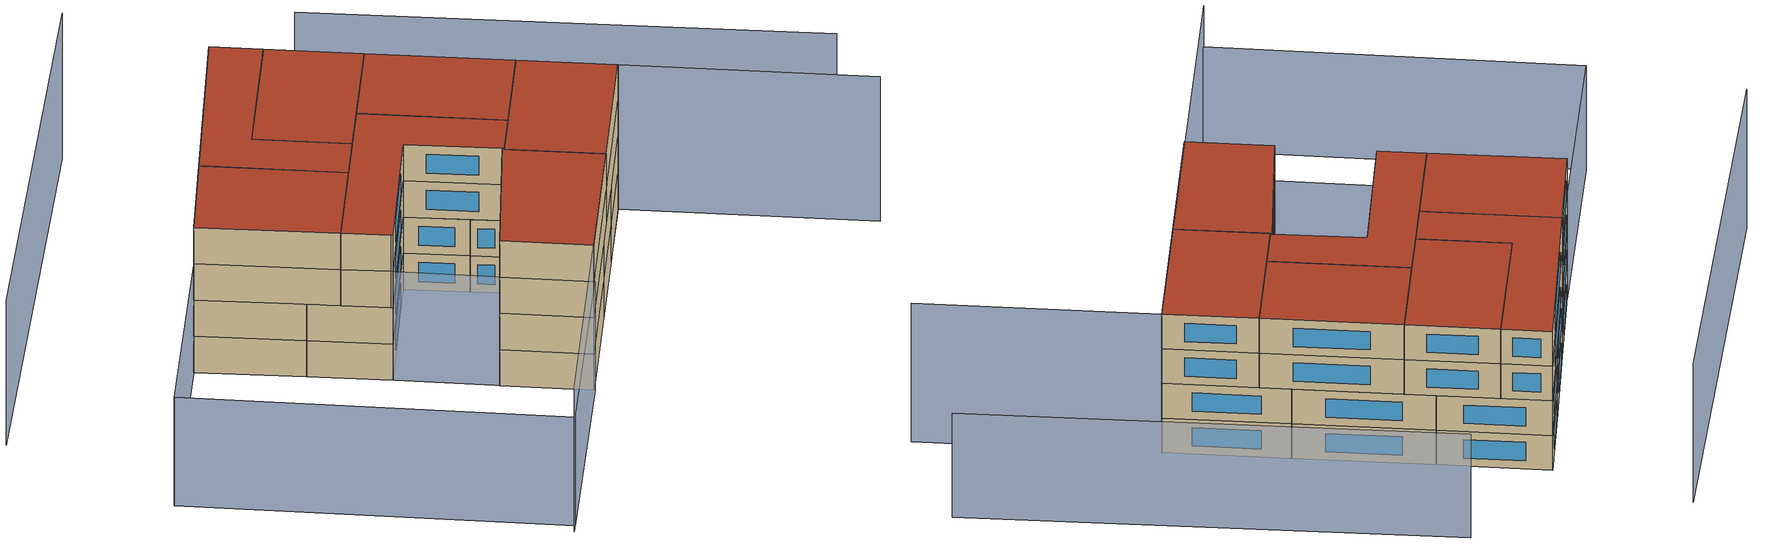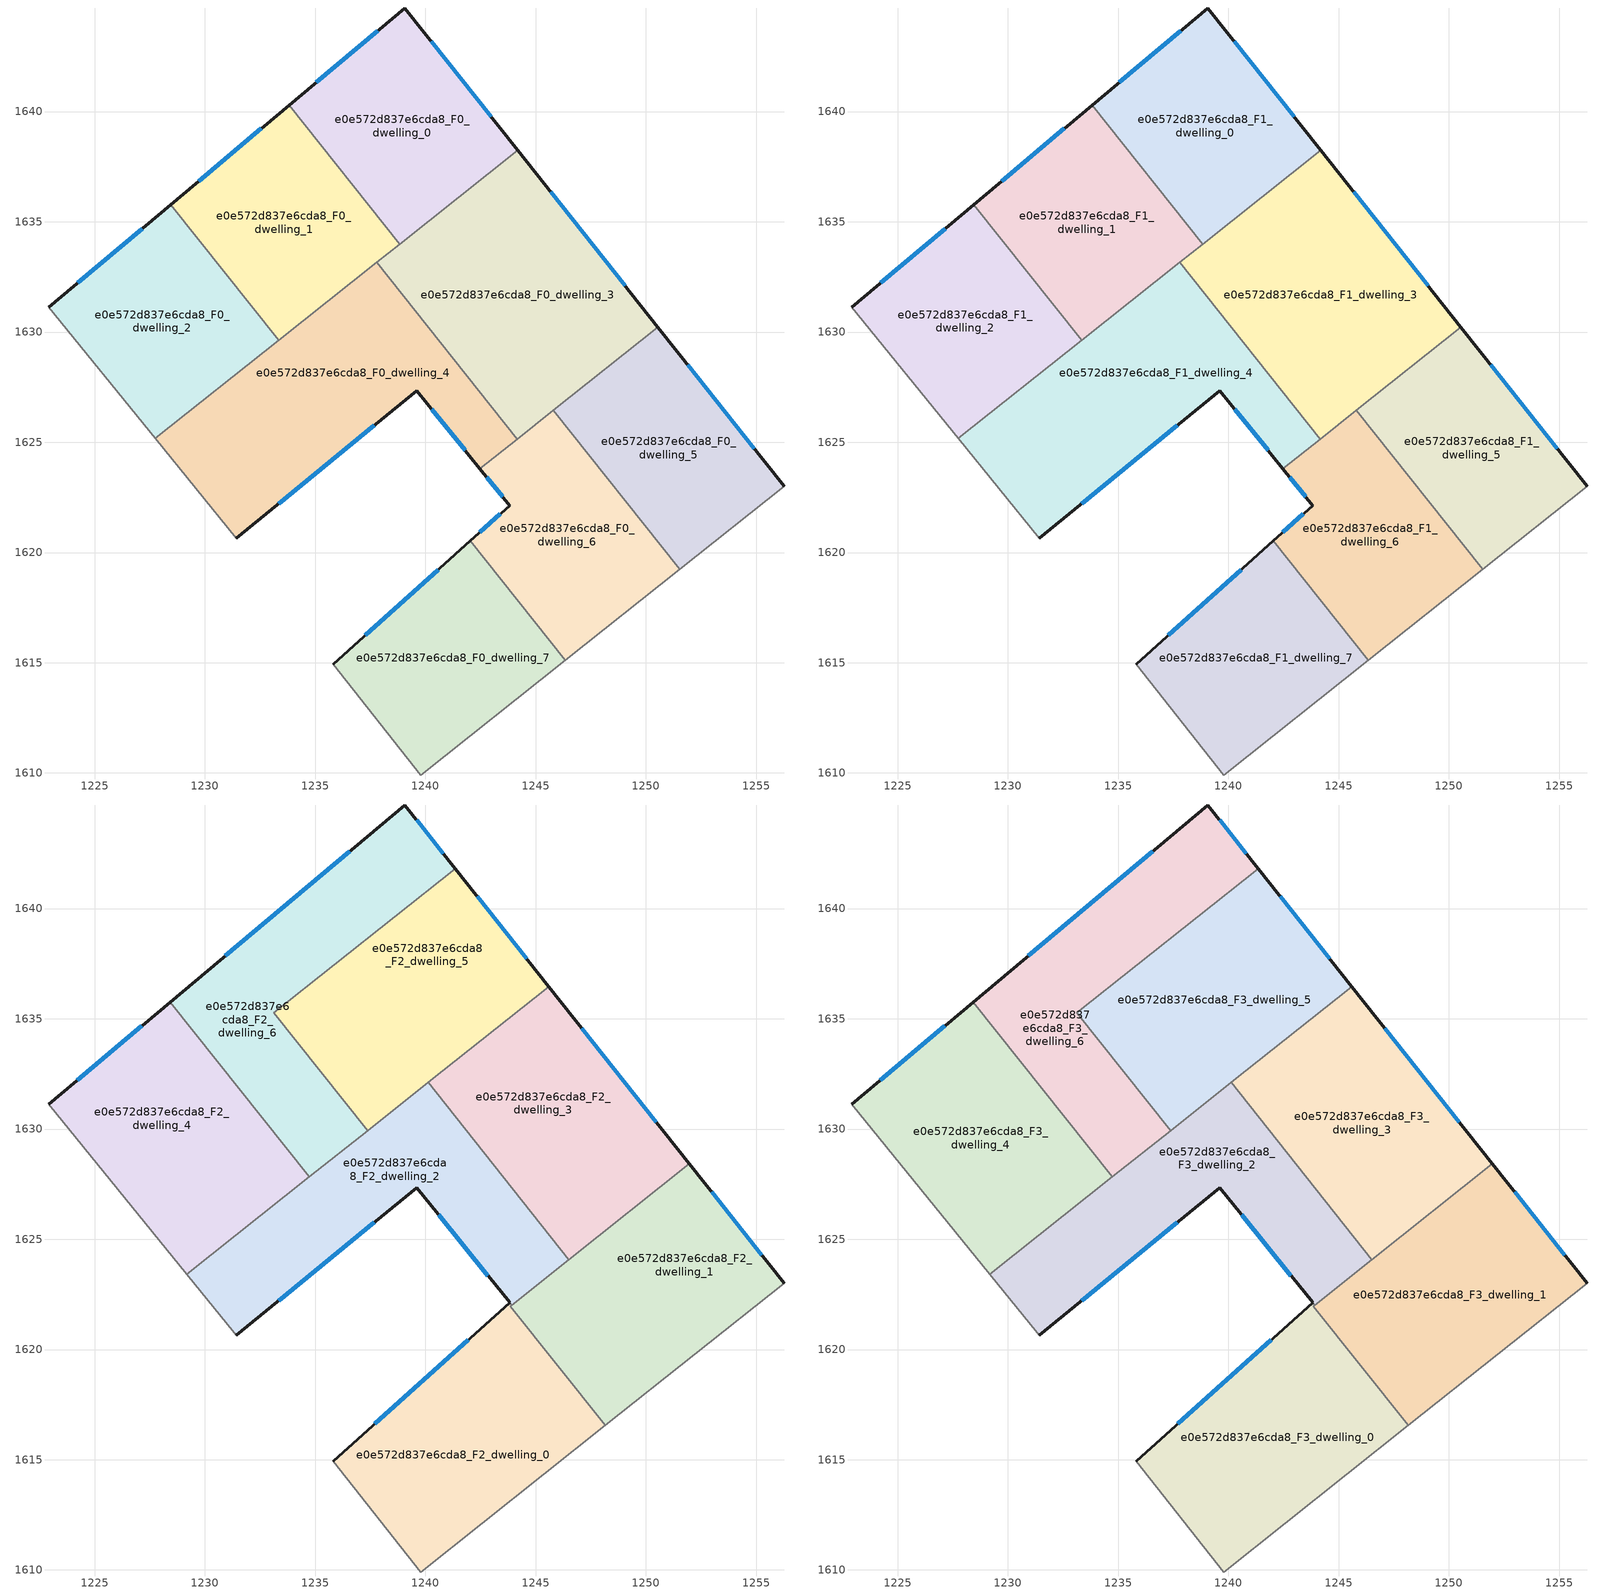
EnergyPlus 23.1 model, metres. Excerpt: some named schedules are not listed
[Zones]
e0e572d837e6cda8_F0_dwelling_0
 floor ground (EU_floor_Construction): 1239.06,1644.7 1244.18,1638.24 1238.83,1633.99 1233.82,1640.29 z0
 wall outside (EU_wall_Construction): 1244.18,1638.24 1239.06,1644.7 1233.82,1640.29 z0:3
 wall to e0e572d837e6cda8_F0_dwelling_1 (EU_wall_Construction): 1233.82,1640.29 1238.83,1633.99 z0:3
 wall to e0e572d837e6cda8_F0_dwelling_3 (EU_wall_Construction): 1238.83,1633.99 1244.18,1638.24 z0:3
 window (EU_Window_Construction): 1237.83,1643.66 1235.05,1641.33 / 1242.98,1639.76 1240.26,1643.18 z0.7:2.3
e0e572d837e6cda8_F0_dwelling_1
 floor ground (EU_floor_Construction): 1233.82,1640.29 1238.83,1633.99 1233.34,1629.63 1228.45,1635.78 z0
 wall outside (EU_wall_Construction): 1233.82,1640.29 1228.45,1635.78 z0:3
 wall to e0e572d837e6cda8_F0_dwelling_2 (EU_wall_Construction): 1228.45,1635.78 1233.34,1629.63 z0:3
 wall to e0e572d837e6cda8_F0_dwelling_4 (EU_wall_Construction): 1233.34,1629.63 1237.79,1633.17 z0:3
 wall to e0e572d837e6cda8_F0_dwelling_3 (EU_wall_Construction): 1237.79,1633.17 1238.83,1633.99 z0:3
 window (EU_Window_Construction): 1232.56,1639.23 1229.71,1636.84 z0.7:2.3
e0e572d837e6cda8_F0_dwelling_2
 floor ground (EU_floor_Construction): 1228.45,1635.78 1233.34,1629.63 1227.74,1625.19 1222.92,1631.13 z0
 wall outside (EU_wall_Construction): 1228.45,1635.78 1222.92,1631.13 z0:3
 wall adiabatic (EU_wall_Construction): 1222.92,1631.13 1227.74,1625.19 z0:3
 wall to e0e572d837e6cda8_F0_dwelling_4 (EU_wall_Construction): 1227.74,1625.19 1233.34,1629.63 z0:3
 window (EU_Window_Construction): 1227.15,1634.69 1224.22,1632.23 z0.7:2.3
e0e572d837e6cda8_F0_dwelling_3
 floor ground (EU_floor_Construction): 1244.18,1638.24 1250.55,1630.22 1244.16,1625.15 1237.79,1633.17 z0
 wall outside (EU_wall_Construction): 1250.55,1630.22 1244.18,1638.24 z0:3
 wall to e0e572d837e6cda8_F0_dwelling_4 (EU_wall_Construction): 1237.79,1633.17 1244.16,1625.15 z0:3
 wall to e0e572d837e6cda8_F0_dwelling_5 (EU_wall_Construction): 1245.8,1626.45 1250.55,1630.22 z0:3
 wall to e0e572d837e6cda8_F0_dwelling_6 (EU_wall_Construction): 1244.16,1625.15 1245.8,1626.45 z0:3
 window (EU_Window_Construction): 1249.05,1632.1 1245.68,1636.36 z0.7:2.3
e0e572d837e6cda8_F0_dwelling_4
 floor ground (EU_floor_Construction): 1237.79,1633.17 1244.16,1625.15 1242.47,1623.8 1239.61,1627.34 1231.42,1620.65 1227.74,1625.19 z0
 wall outside (EU_wall_Construction): 1231.42,1620.65 1239.61,1627.34 1242.47,1623.8 z0:3
 wall adiabatic (EU_wall_Construction): 1227.74,1625.19 1231.42,1620.65 z0:3
 wall to e0e572d837e6cda8_F0_dwelling_6 (EU_wall_Construction): 1242.47,1623.8 1244.16,1625.15 z0:3
 window (EU_Window_Construction): 1240.28,1626.51 1241.79,1624.63 / 1233.34,1622.22 1237.68,1625.77 z0.7:2.3
e0e572d837e6cda8_F0_dwelling_5
 floor ground (EU_floor_Construction): 1250.55,1630.22 1256.27,1623.01 1251.53,1619.25 1245.8,1626.45 z0
 wall outside (EU_wall_Construction): 1256.27,1623.01 1250.55,1630.22 z0:3
 wall adiabatic (EU_wall_Construction): 1251.53,1619.25 1256.27,1623.01 z0:3
 wall to e0e572d837e6cda8_F0_dwelling_6 (EU_wall_Construction): 1245.8,1626.45 1251.53,1619.25 z0:3
 window (EU_Window_Construction): 1254.92,1624.7 1251.89,1628.53 z0.7:2.3
e0e572d837e6cda8_F0_dwelling_6
 floor ground (EU_floor_Construction): 1245.8,1626.45 1251.53,1619.25 1246.34,1615.12 1242.04,1620.53 1243.82,1622.13 1242.47,1623.8 z0
 wall outside (EU_wall_Construction): 1242.47,1623.8 1243.82,1622.13 1242.04,1620.53 z0:3
 wall adiabatic (EU_wall_Construction): 1246.34,1615.12 1251.53,1619.25 z0:3
 wall to e0e572d837e6cda8_F0_dwelling_7 (EU_wall_Construction): 1242.04,1620.53 1246.34,1615.12 z0:3
 window (EU_Window_Construction): 1242.78,1623.41 1243.5,1622.52 / 1243.4,1621.76 1242.46,1620.91 z0.7:2.3
e0e572d837e6cda8_F0_dwelling_7
 floor ground (EU_floor_Construction): 1242.04,1620.53 1246.34,1615.12 1239.78,1609.91 1235.81,1614.93 z0
 wall outside (EU_wall_Construction): 1242.04,1620.53 1235.81,1614.93 z0:3
 wall adiabatic (EU_wall_Construction): 1235.81,1614.93 1239.78,1609.91 1246.34,1615.12 z0:3
 window (EU_Window_Construction): 1240.58,1619.22 1237.27,1616.25 z0.7:2.3
e0e572d837e6cda8_F1_dwelling_0
 floor to e0e572d837e6cda8_F0_dwelling_0 (EU_floor_Construction): 1239.06,1644.7 1244.18,1638.24 1238.83,1633.99 1233.82,1640.29 z3
 wall outside (EU_wall_Construction): 1244.18,1638.24 1239.06,1644.7 1233.82,1640.29 z3:6
 wall to e0e572d837e6cda8_F1_dwelling_1 (EU_wall_Construction): 1233.82,1640.29 1238.83,1633.99 z3:6
 wall to e0e572d837e6cda8_F1_dwelling_3 (EU_wall_Construction): 1238.83,1633.99 1244.18,1638.24 z3:6
 window (EU_Window_Construction): 1237.83,1643.66 1235.05,1641.33 / 1242.98,1639.76 1240.26,1643.18 z3.7:5.3
 ceiling adiabatic (EU_roof_Construction): 1244.18,1638.24 1239.06,1644.7 1233.82,1640.29 1238.83,1633.99 z6
e0e572d837e6cda8_F1_dwelling_1
 floor to e0e572d837e6cda8_F0_dwelling_1 (EU_floor_Construction): 1233.82,1640.29 1238.83,1633.99 1233.34,1629.63 1228.45,1635.78 z3
 wall outside (EU_wall_Construction): 1233.82,1640.29 1228.45,1635.78 z3:6
 wall to e0e572d837e6cda8_F1_dwelling_2 (EU_wall_Construction): 1228.45,1635.78 1233.34,1629.63 z3:6
 wall to e0e572d837e6cda8_F1_dwelling_4 (EU_wall_Construction): 1233.34,1629.63 1237.79,1633.17 z3:6
 wall to e0e572d837e6cda8_F1_dwelling_3 (EU_wall_Construction): 1237.79,1633.17 1238.83,1633.99 z3:6
 window (EU_Window_Construction): 1232.56,1639.23 1229.71,1636.84 z3.7:5.3
e0e572d837e6cda8_F1_dwelling_2
 floor to e0e572d837e6cda8_F0_dwelling_2 (EU_floor_Construction): 1228.45,1635.78 1233.34,1629.63 1227.74,1625.19 1222.92,1631.13 z3
 wall outside (EU_wall_Construction): 1228.45,1635.78 1222.92,1631.13 z3:6
 wall adiabatic (EU_wall_Construction): 1222.92,1631.13 1227.74,1625.19 z3:6
 wall to e0e572d837e6cda8_F1_dwelling_4 (EU_wall_Construction): 1227.74,1625.19 1233.34,1629.63 z3:6
 window (EU_Window_Construction): 1227.15,1634.69 1224.22,1632.23 z3.7:5.3
e0e572d837e6cda8_F1_dwelling_3
 floor to e0e572d837e6cda8_F0_dwelling_3 (EU_floor_Construction): 1244.18,1638.24 1250.55,1630.22 1244.16,1625.15 1237.79,1633.17 z3
 wall outside (EU_wall_Construction): 1250.55,1630.22 1244.18,1638.24 z3:6
 wall to e0e572d837e6cda8_F1_dwelling_4 (EU_wall_Construction): 1237.79,1633.17 1244.16,1625.15 z3:6
 wall to e0e572d837e6cda8_F1_dwelling_5 (EU_wall_Construction): 1245.8,1626.45 1250.55,1630.22 z3:6
 wall to e0e572d837e6cda8_F1_dwelling_6 (EU_wall_Construction): 1244.16,1625.15 1245.8,1626.45 z3:6
 window (EU_Window_Construction): 1249.05,1632.1 1245.68,1636.36 z3.7:5.3
e0e572d837e6cda8_F1_dwelling_4
 floor to e0e572d837e6cda8_F0_dwelling_4 (EU_floor_Construction): 1237.79,1633.17 1244.16,1625.15 1242.47,1623.8 1239.61,1627.34 1231.42,1620.65 1227.74,1625.19 z3
 wall outside (EU_wall_Construction): 1231.42,1620.65 1239.61,1627.34 1242.47,1623.8 z3:6
 wall adiabatic (EU_wall_Construction): 1227.74,1625.19 1231.42,1620.65 z3:6
 wall to e0e572d837e6cda8_F1_dwelling_6 (EU_wall_Construction): 1242.47,1623.8 1244.16,1625.15 z3:6
 window (EU_Window_Construction): 1240.28,1626.51 1241.79,1624.63 / 1233.34,1622.22 1237.68,1625.77 z3.7:5.3
e0e572d837e6cda8_F1_dwelling_5
 floor to e0e572d837e6cda8_F0_dwelling_5 (EU_floor_Construction): 1250.55,1630.22 1256.27,1623.01 1251.53,1619.25 1245.8,1626.45 z3
 wall outside (EU_wall_Construction): 1256.27,1623.01 1250.55,1630.22 z3:6
 wall adiabatic (EU_wall_Construction): 1251.53,1619.25 1256.27,1623.01 z3:6
 wall to e0e572d837e6cda8_F1_dwelling_6 (EU_wall_Construction): 1245.8,1626.45 1251.53,1619.25 z3:6
 window (EU_Window_Construction): 1254.92,1624.7 1251.89,1628.53 z3.7:5.3
e0e572d837e6cda8_F1_dwelling_6
 floor to e0e572d837e6cda8_F0_dwelling_6 (EU_floor_Construction): 1245.8,1626.45 1251.53,1619.25 1246.34,1615.12 1242.04,1620.53 1243.82,1622.13 1242.47,1623.8 z3
 wall outside (EU_wall_Construction): 1242.47,1623.8 1243.82,1622.13 1242.04,1620.53 z3:6
 wall adiabatic (EU_wall_Construction): 1246.34,1615.12 1251.53,1619.25 z3:6
 wall to e0e572d837e6cda8_F1_dwelling_7 (EU_wall_Construction): 1242.04,1620.53 1246.34,1615.12 z3:6
 window (EU_Window_Construction): 1242.78,1623.41 1243.5,1622.52 / 1243.4,1621.76 1242.46,1620.91 z3.7:5.3
 ceiling adiabatic (EU_roof_Construction): 1247.23,1624.65 1245.8,1626.45 1242.47,1623.8 1243.91,1622.02 z6
e0e572d837e6cda8_F1_dwelling_7
 floor to e0e572d837e6cda8_F0_dwelling_7 (EU_floor_Construction): 1242.04,1620.53 1246.34,1615.12 1239.78,1609.91 1235.81,1614.93 z3
 wall outside (EU_wall_Construction): 1242.04,1620.53 1235.81,1614.93 z3:6
 wall adiabatic (EU_wall_Construction): 1235.81,1614.93 1239.78,1609.91 1246.34,1615.12 z3:6
 window (EU_Window_Construction): 1240.58,1619.22 1237.27,1616.25 z3.7:5.3
e0e572d837e6cda8_F2_dwelling_0
 floor to e0e572d837e6cda8_F1_dwelling_7 (EU_floor_Construction): 1242.04,1620.53 1246.34,1615.12 1239.78,1609.91 1235.81,1614.93 z6
 floor to e0e572d837e6cda8_F1_dwelling_6 (EU_floor_Construction): 1243.91,1622.02 1243.85,1621.96 1248.15,1616.56 1246.34,1615.12 1242.04,1620.53 1243.82,1622.13 z6
 wall outside (EU_wall_Construction): 1243.82,1622.13 1235.81,1614.93 z6:9
 wall adiabatic (EU_wall_Construction): 1235.81,1614.93 1239.78,1609.91 1248.15,1616.56 z6:9
 wall to e0e572d837e6cda8_F2_dwelling_2 (EU_wall_Construction): 1243.91,1622.02 1243.82,1622.13 z6:9
 wall to e0e572d837e6cda8_F2_dwelling_1 (EU_wall_Construction): 1243.85,1621.97 1243.91,1622.01 / 1248.15,1616.56 1243.85,1621.96 z6:9
 window (EU_Window_Construction): 1241.94,1620.44 1237.69,1616.62 z6.7:8.3
e0e572d837e6cda8_F2_dwelling_1
 floor to e0e572d837e6cda8_F1_dwelling_5 (EU_floor_Construction): 1251.97,1628.42 1256.27,1623.01 1251.53,1619.25 1247.23,1624.65 z6
 floor to e0e572d837e6cda8_F1_dwelling_6 (EU_floor_Construction): 1247.23,1624.65 1251.53,1619.25 1248.15,1616.56 1243.85,1621.97 z6
 wall outside (EU_wall_Construction): 1256.27,1623.01 1251.97,1628.42 z6:9
 wall adiabatic (EU_wall_Construction): 1248.15,1616.56 1256.27,1623.01 z6:9
 wall to e0e572d837e6cda8_F2_dwelling_2 (EU_wall_Construction): 1246.51,1624.08 1243.92,1622.02 z6:9
 wall to e0e572d837e6cda8_F2_dwelling_3 (EU_wall_Construction): 1251.97,1628.42 1246.51,1624.08 z6:9
 window (EU_Window_Construction): 1255.26,1624.28 1252.98,1627.15 z6.7:8.3
e0e572d837e6cda8_F2_dwelling_2
 floor to e0e572d837e6cda8_F1_dwelling_4 (EU_floor_Construction): 1239.2,1631.38 1244.16,1625.15 1242.47,1623.8 1239.61,1627.34 1231.42,1620.65 1229.17,1623.42 z6
 floor to e0e572d837e6cda8_F1_dwelling_3 (EU_floor_Construction): 1240.13,1632.12 1245.08,1625.88 1244.16,1625.15 1239.2,1631.38 z6
 floor adiabatic (EU_floor_Construction): 1245.08,1625.88 1246.51,1624.08 1243.91,1622.02 1243.82,1622.13 1242.47,1623.8 z6
 wall outside (EU_wall_Construction): 1231.42,1620.65 1239.61,1627.34 1243.82,1622.13 z6:9
 wall adiabatic (EU_wall_Construction): 1229.17,1623.42 1231.32,1620.76 1231.42,1620.65 z6:9
 wall to e0e572d837e6cda8_F2_dwelling_3 (EU_wall_Construction): 1246.51,1624.08 1240.13,1632.12 z6:9
 wall to e0e572d837e6cda8_F2_dwelling_4 (EU_wall_Construction): 1234.73,1627.83 1229.17,1623.42 z6:9
 wall to e0e572d837e6cda8_F2_dwelling_6 (EU_wall_Construction): 1237.37,1629.93 1234.73,1627.83 z6:9
 wall to e0e572d837e6cda8_F2_dwelling_5 (EU_wall_Construction): 1240.13,1632.12 1237.37,1629.93 z6:9
 window (EU_Window_Construction): 1240.6,1626.12 1242.83,1623.36 / 1233.34,1622.22 1237.68,1625.77 z6.7:8.3
e0e572d837e6cda8_F2_dwelling_3
 floor to e0e572d837e6cda8_F1_dwelling_3 (EU_floor_Construction): 1245.6,1636.46 1250.55,1630.22 1245.08,1625.88 1240.13,1632.12 z6
 floor to e0e572d837e6cda8_F1_dwelling_5 (EU_floor_Construction): 1250.55,1630.22 1251.97,1628.42 1247.23,1624.65 1245.8,1626.45 z6
 floor adiabatic (EU_floor_Construction): 1245.8,1626.45 1247.23,1624.65 1246.51,1624.08 1245.08,1625.88 z6
 wall outside (EU_wall_Construction): 1251.97,1628.42 1245.6,1636.46 z6:9
 wall to e0e572d837e6cda8_F2_dwelling_5 (EU_wall_Construction): 1245.6,1636.46 1240.13,1632.12 z6:9
 window (EU_Window_Construction): 1250.48,1630.31 1247.09,1634.57 z6.7:8.3
e0e572d837e6cda8_F2_dwelling_4
 floor to e0e572d837e6cda8_F1_dwelling_2 (EU_floor_Construction): 1228.43,1635.76 1233.31,1629.61 1227.74,1625.19 1222.92,1631.13 z6
 floor to e0e572d837e6cda8_F1_dwelling_4 (EU_floor_Construction): 1233.31,1629.61 1234.73,1627.83 1229.17,1623.42 1227.74,1625.19 z6
 wall outside (EU_wall_Construction): 1228.43,1635.76 1222.92,1631.13 z6:9
 wall to e0e572d837e6cda8_F2_dwelling_6 (EU_wall_Construction): 1234.73,1627.83 1228.43,1635.76 z6:9
 wall adiabatic (EU_wall_Construction): 1222.92,1631.13 1229.17,1623.42 z6:9
 window (EU_Window_Construction): 1227.13,1634.68 1224.21,1632.22 z6.7:8.3
e0e572d837e6cda8_F2_dwelling_5
 floor to e0e572d837e6cda8_F1_dwelling_1 (EU_floor_Construction): 1236,1637.55 1238.83,1633.99 1235.96,1631.71 1233.13,1635.27 z6
 floor to e0e572d837e6cda8_F1_dwelling_3 (EU_floor_Construction): 1244.18,1638.24 1245.6,1636.46 1239.2,1631.38 1237.79,1633.17 z6
 floor to e0e572d837e6cda8_F1_dwelling_4 (EU_floor_Construction): 1237.79,1633.17 1239.2,1631.38 1237.37,1629.93 1235.96,1631.71 z6
 floor adiabatic (EU_floor_Construction): 1241.36,1641.8 1244.18,1638.24 1238.83,1633.99 1236,1637.55 z6
 wall outside (EU_wall_Construction): 1245.6,1636.46 1241.36,1641.8 z6:9
 wall to e0e572d837e6cda8_F2_dwelling_6 (EU_wall_Construction): 1241.36,1641.8 1233.13,1635.27 1237.37,1629.93 z6:9
 window (EU_Window_Construction): 1244.6,1637.72 1242.35,1640.55 z6.7:8.3
e0e572d837e6cda8_F2_dwelling_6
 floor to e0e572d837e6cda8_F1_dwelling_1 (EU_floor_Construction): 1233.82,1640.29 1236,1637.55 1233.13,1635.27 1235.96,1631.71 1233.34,1629.63 1228.45,1635.78 z6
 floor to e0e572d837e6cda8_F1_dwelling_4 (EU_floor_Construction): 1235.96,1631.71 1237.37,1629.93 1234.73,1627.83 1233.31,1629.61 z6
 floor adiabatic (EU_floor_Construction): 1239.06,1644.7 1241.36,1641.8 1236,1637.55 1233.82,1640.29 z6
 floor to e0e572d837e6cda8_F1_dwelling_2 (EU_floor_Construction): 1228.45,1635.78 1233.34,1629.63 1233.31,1629.61 1228.43,1635.76 z6
 wall outside (EU_wall_Construction): 1241.36,1641.8 1239.06,1644.7 1228.43,1635.76 z6:9
 window (EU_Window_Construction): 1236.56,1642.6 1230.92,1637.86 / 1240.82,1642.48 1239.6,1644.02 z6.7:8.3
e0e572d837e6cda8_F3_dwelling_0
 floor to e0e572d837e6cda8_F2_dwelling_0 (EU_floor_Construction): 1243.91,1622.01 1243.85,1621.96 1248.15,1616.56 1239.78,1609.91 1235.81,1614.93 1243.82,1622.13 z9
 wall outside (EU_wall_Construction): 1243.82,1622.13 1235.81,1614.93 z9:12
 wall adiabatic (EU_wall_Construction): 1235.81,1614.93 1239.78,1609.91 1248.15,1616.56 z9:12
 wall to e0e572d837e6cda8_F3_dwelling_2 (EU_wall_Construction): 1243.91,1622.02 1243.82,1622.13 z9:12
 wall to e0e572d837e6cda8_F3_dwelling_1 (EU_wall_Construction): 1243.85,1621.97 1243.91,1622.01 / 1248.15,1616.56 1243.85,1621.96 z9:12
 window (EU_Window_Construction): 1241.94,1620.44 1237.69,1616.62 z9.7:11.3
 roof outside (EU_roof_Construction): 1248.15,1616.56 1243.85,1621.96 1243.91,1622.01 1243.82,1622.13 1235.81,1614.93 1239.78,1609.91 z12
e0e572d837e6cda8_F3_dwelling_1
 floor to e0e572d837e6cda8_F2_dwelling_1 (EU_floor_Construction): 1251.97,1628.42 1256.27,1623.01 1248.15,1616.56 1243.85,1621.97 z9
 wall outside (EU_wall_Construction): 1256.27,1623.01 1251.97,1628.42 z9:12
 wall adiabatic (EU_wall_Construction): 1248.15,1616.56 1256.27,1623.01 z9:12
 wall to e0e572d837e6cda8_F3_dwelling_2 (EU_wall_Construction): 1246.51,1624.08 1243.92,1622.02 z9:12
 wall to e0e572d837e6cda8_F3_dwelling_3 (EU_wall_Construction): 1251.97,1628.42 1246.51,1624.08 z9:12
 window (EU_Window_Construction): 1255.26,1624.28 1252.98,1627.15 z9.7:11.3
 roof outside (EU_roof_Construction): 1256.27,1623.01 1251.97,1628.42 1243.85,1621.97 1248.15,1616.56 z12
e0e572d837e6cda8_F3_dwelling_2
 floor to e0e572d837e6cda8_F2_dwelling_2 (EU_floor_Construction): 1240.13,1632.12 1246.51,1624.08 1243.91,1622.02 1243.82,1622.13 1239.61,1627.34 1231.42,1620.65 1231.32,1620.76 1229.17,1623.42 z9
 wall outside (EU_wall_Construction): 1231.42,1620.65 1239.61,1627.34 1243.82,1622.13 z9:12
 wall adiabatic (EU_wall_Construction): 1229.17,1623.42 1231.32,1620.76 1231.42,1620.65 z9:12
 wall to e0e572d837e6cda8_F3_dwelling_3 (EU_wall_Construction): 1246.51,1624.08 1240.13,1632.12 z9:12
 wall to e0e572d837e6cda8_F3_dwelling_4 (EU_wall_Construction): 1234.73,1627.83 1229.17,1623.42 z9:12
 wall to e0e572d837e6cda8_F3_dwelling_6 (EU_wall_Construction): 1237.37,1629.93 1234.73,1627.83 z9:12
 wall to e0e572d837e6cda8_F3_dwelling_5 (EU_wall_Construction): 1240.13,1632.12 1237.37,1629.93 z9:12
 window (EU_Window_Construction): 1240.6,1626.12 1242.83,1623.36 / 1233.34,1622.22 1237.68,1625.77 z9.7:11.3
 roof outside (EU_roof_Construction): 1243.91,1622.02 1246.51,1624.08 1240.13,1632.12 1229.17,1623.42 1231.32,1620.76 1231.42,1620.65 1239.61,1627.34 1243.82,1622.13 z12
e0e572d837e6cda8_F3_dwelling_3
 floor to e0e572d837e6cda8_F2_dwelling_3 (EU_floor_Construction): 1245.6,1636.46 1251.97,1628.42 1246.51,1624.08 1240.13,1632.12 z9
 wall outside (EU_wall_Construction): 1251.97,1628.42 1245.6,1636.46 z9:12
 wall to e0e572d837e6cda8_F3_dwelling_5 (EU_wall_Construction): 1245.6,1636.46 1240.13,1632.12 z9:12
 window (EU_Window_Construction): 1250.48,1630.31 1247.09,1634.57 z9.7:11.3
 roof outside (EU_roof_Construction): 1251.97,1628.42 1245.6,1636.46 1240.13,1632.12 1246.51,1624.08 z12
e0e572d837e6cda8_F3_dwelling_4
 floor to e0e572d837e6cda8_F2_dwelling_4 (EU_floor_Construction): 1228.43,1635.76 1234.73,1627.83 1229.17,1623.42 1222.92,1631.13 z9
 wall outside (EU_wall_Construction): 1228.43,1635.76 1222.92,1631.13 z9:12
 wall to e0e572d837e6cda8_F3_dwelling_6 (EU_wall_Construction): 1234.73,1627.83 1228.43,1635.76 z9:12
 wall adiabatic (EU_wall_Construction): 1222.92,1631.13 1229.17,1623.42 z9:12
 window (EU_Window_Construction): 1227.13,1634.68 1224.21,1632.22 z9.7:11.3
 roof outside (EU_roof_Construction): 1234.73,1627.83 1228.43,1635.76 1222.92,1631.13 1229.17,1623.42 z12
e0e572d837e6cda8_F3_dwelling_5
 floor to e0e572d837e6cda8_F2_dwelling_5 (EU_floor_Construction): 1241.36,1641.8 1245.6,1636.46 1237.37,1629.93 1233.13,1635.27 z9
 wall outside (EU_wall_Construction): 1245.6,1636.46 1241.36,1641.8 z9:12
 wall to e0e572d837e6cda8_F3_dwelling_6 (EU_wall_Construction): 1241.36,1641.8 1233.13,1635.27 1237.37,1629.93 z9:12
 window (EU_Window_Construction): 1244.6,1637.72 1242.35,1640.55 z9.7:11.3
 roof outside (EU_roof_Construction): 1245.6,1636.46 1241.36,1641.8 1233.13,1635.27 1237.37,1629.93 z12
e0e572d837e6cda8_F3_dwelling_6
 floor to e0e572d837e6cda8_F2_dwelling_6 (EU_floor_Construction): 1239.06,1644.7 1241.36,1641.8 1233.13,1635.27 1237.37,1629.93 1234.73,1627.83 1228.43,1635.76 z9
 wall outside (EU_wall_Construction): 1241.36,1641.8 1239.06,1644.7 1228.43,1635.76 z9:12
 window (EU_Window_Construction): 1236.56,1642.6 1230.92,1637.86 / 1240.82,1642.48 1239.6,1644.02 z9.7:11.3
 roof outside (EU_roof_Construction): 1237.37,1629.93 1233.13,1635.27 1241.36,1641.8 1239.06,1644.7 1228.43,1635.76 1234.73,1627.83 z12
shading: 1226.75,1599.69 1256.3,1623.04 / 1256.3,1623.04 1267.29,1609.12 / 1235.17,1654.6 1208.11,1634.68 z0:12; 1272.06,1617.52 1249.07,1646.05 / 1223.13,1631.3 1239.81,1609.87 / 1239.81,1609.87 1227.33,1600.15 / 1227.33,1600.15 1210.64,1621.58 / 1210.64,1621.58 1223.13,1631.3 z0:9
[Building]
EU S2 Campaign: North Axis=0; Terrain=City; Solar Distribution=FullExterior
[Site:Location]
Budapest.Ferenc.Liszt.Intl.AP: Latitude=47.437; Longitude=19.256; Time Zone=1; Elevation=185
[SizingPeriod:WeatherFileDays]
AnnualSizingPeriod: Begin Month=1; Begin Day of Month=1; End Month=12; End Day of Month=31; Day of Week for Start Day=Monday; Use Weather File Daylight Saving Period=No; Use Weather File Rain and Snow Indicators=No
[MATERIAL]
EU_InternalMass_Material: Roughness=MediumRough; Thickness=0.1; Conductivity=1; Density=1800; Specific Heat=900; Thermal Absorptance=0.9; Solar Absorptance=0.7; Visible Absorptance=0.7
[MATERIAL:NOMASS] Roughness=MediumRough; Thermal Absorptance=0.9; Solar Absorptance=0.7; Visible Absorptance=0.7
Name | Thermal Resistance
EU_wall_NoMass | 0.832559
EU_roof_NoMass | 1.39638
EU_floor_NoMass | 0.872794
[WINDOWMATERIAL:SIMPLEGLAZINGSYSTEM]
EU_Window_SimpleGlazing: UFactor=2.79869; Solar Heat Gain Coefficient=0.75; Visible Transmittance=0.75
[CONSTRUCTION]
EU_wall_Construction: EU_wall_NoMass
EU_roof_Construction: EU_roof_NoMass
EU_floor_Construction: EU_floor_NoMass
EU_Window_Construction: EU_Window_SimpleGlazing
EU_InternalMass_Construction: EU_InternalMass_Material
[ZONE] Type=1; Multiplier=1; Ceiling Height=autocalculate; Floor Area=autocalculate; Part of Total Floor Area=Yes
Name | Volume
e0e572d837e6cda8_F0_dwelling_0; e0e572d837e6cda8_F1_dwelling_0 | 167.192
e0e572d837e6cda8_F2_dwelling_0; e0e572d837e6cda8_F3_dwelling_0 | 215.477
e0e572d837e6cda8_F0_dwelling_1; e0e572d837e6cda8_F1_dwelling_1; e0e572d837e6cda8_F0_dwelling_2; e0e572d837e6cda8_F1_dwelling_2 | 167.177
e0e572d837e6cda8_F2_dwelling_1; e0e572d837e6cda8_F3_dwelling_1 | 214.962
e0e572d837e6cda8_F2_dwelling_2; e0e572d837e6cda8_F3_dwelling_2 | 214.421
e0e572d837e6cda8_F0_dwelling_3; e0e572d837e6cda8_F1_dwelling_3 | 250.767
e0e572d837e6cda8_F2_dwelling_3; e0e572d837e6cda8_F3_dwelling_3 | 214.94
e0e572d837e6cda8_F0_dwelling_4; e0e572d837e6cda8_F1_dwelling_4 | 250.788
e0e572d837e6cda8_F2_dwelling_4; e0e572d837e6cda8_F3_dwelling_4 | 214.948
e0e572d837e6cda8_F0_dwelling_5; e0e572d837e6cda8_F1_dwelling_5 | 167.167
e0e572d837e6cda8_F2_dwelling_5; e0e572d837e6cda8_F3_dwelling_5 | 214.919
e0e572d837e6cda8_F0_dwelling_6; e0e572d837e6cda8_F1_dwelling_6 | 167.186
e0e572d837e6cda8_F2_dwelling_6; e0e572d837e6cda8_F3_dwelling_6 | 214.945
e0e572d837e6cda8_F0_dwelling_7; e0e572d837e6cda8_F1_dwelling_7 | 167.179
[INTERNALMASS] Construction=EU_InternalMass_Construction
Name | Zone or ZoneList | Surface Area
e0e572d837e6cda8_F0_dwelling_0_EU_InternalMass | e0e572d837e6cda8_F0_dwelling_0 | 55.7306
e0e572d837e6cda8_F0_dwelling_1_EU_InternalMass | e0e572d837e6cda8_F0_dwelling_1 | 55.7255
e0e572d837e6cda8_F0_dwelling_2_EU_InternalMass | e0e572d837e6cda8_F0_dwelling_2 | 55.7257
e0e572d837e6cda8_F0_dwelling_3_EU_InternalMass | e0e572d837e6cda8_F0_dwelling_3 | 83.589
e0e572d837e6cda8_F0_dwelling_4_EU_InternalMass | e0e572d837e6cda8_F0_dwelling_4 | 83.5962
e0e572d837e6cda8_F0_dwelling_5_EU_InternalMass | e0e572d837e6cda8_F0_dwelling_5 | 55.7225
e0e572d837e6cda8_F0_dwelling_6_EU_InternalMass | e0e572d837e6cda8_F0_dwelling_6 | 55.7284
e0e572d837e6cda8_F0_dwelling_7_EU_InternalMass | e0e572d837e6cda8_F0_dwelling_7 | 55.7265
e0e572d837e6cda8_F1_dwelling_0_EU_InternalMass | e0e572d837e6cda8_F1_dwelling_0 | 55.7306
e0e572d837e6cda8_F1_dwelling_1_EU_InternalMass | e0e572d837e6cda8_F1_dwelling_1 | 55.7255
e0e572d837e6cda8_F1_dwelling_2_EU_InternalMass | e0e572d837e6cda8_F1_dwelling_2 | 55.7257
e0e572d837e6cda8_F1_dwelling_3_EU_InternalMass | e0e572d837e6cda8_F1_dwelling_3 | 83.589
e0e572d837e6cda8_F1_dwelling_4_EU_InternalMass | e0e572d837e6cda8_F1_dwelling_4 | 83.5962
e0e572d837e6cda8_F1_dwelling_5_EU_InternalMass | e0e572d837e6cda8_F1_dwelling_5 | 55.7225
e0e572d837e6cda8_F1_dwelling_6_EU_InternalMass | e0e572d837e6cda8_F1_dwelling_6 | 55.7284
e0e572d837e6cda8_F1_dwelling_7_EU_InternalMass | e0e572d837e6cda8_F1_dwelling_7 | 55.7265
e0e572d837e6cda8_F2_dwelling_0_EU_InternalMass | e0e572d837e6cda8_F2_dwelling_0 | 71.8246
e0e572d837e6cda8_F2_dwelling_1_EU_InternalMass | e0e572d837e6cda8_F2_dwelling_1 | 71.6545
e0e572d837e6cda8_F2_dwelling_2_EU_InternalMass | e0e572d837e6cda8_F2_dwelling_2 | 71.4741
e0e572d837e6cda8_F2_dwelling_3_EU_InternalMass | e0e572d837e6cda8_F2_dwelling_3 | 71.6465
e0e572d837e6cda8_F2_dwelling_4_EU_InternalMass | e0e572d837e6cda8_F2_dwelling_4 | 71.6483
e0e572d837e6cda8_F2_dwelling_5_EU_InternalMass | e0e572d837e6cda8_F2_dwelling_5 | 71.6387
e0e572d837e6cda8_F2_dwelling_6_EU_InternalMass | e0e572d837e6cda8_F2_dwelling_6 | 71.6483
e0e572d837e6cda8_F3_dwelling_0_EU_InternalMass | e0e572d837e6cda8_F3_dwelling_0 | 71.8246
e0e572d837e6cda8_F3_dwelling_1_EU_InternalMass | e0e572d837e6cda8_F3_dwelling_1 | 71.6545
e0e572d837e6cda8_F3_dwelling_2_EU_InternalMass | e0e572d837e6cda8_F3_dwelling_2 | 71.4741
e0e572d837e6cda8_F3_dwelling_3_EU_InternalMass | e0e572d837e6cda8_F3_dwelling_3 | 71.6465
e0e572d837e6cda8_F3_dwelling_4_EU_InternalMass | e0e572d837e6cda8_F3_dwelling_4 | 71.6483
e0e572d837e6cda8_F3_dwelling_5_EU_InternalMass | e0e572d837e6cda8_F3_dwelling_5 | 71.6387
e0e572d837e6cda8_F3_dwelling_6_EU_InternalMass | e0e572d837e6cda8_F3_dwelling_6 | 71.6483
[OTHEREQUIPMENT] Fuel Type=Electricity; Design Level Calculation Method=Watts/Area; Power per Zone Floor Area=1; Fraction Latent=0; Fraction Radiant=0; Fraction Lost=0; Carbon Dioxide Generation Rate=0; EndUse Subcategory=EU_Step8_InternalGains
Name | Zone or ZoneList or Space or SpaceList | Schedule
EU_Step8_InternalGain_e0e572d837e6cda8_F0_dwelling_0_f000 | e0e572d837e6cda8_F0_dwelling_0 | EU_Step8_GainSchedule_e0e572d837e6cda8_F0_dwelling_0_f000
EU_Step8_InternalGain_e0e572d837e6cda8_F0_dwelling_1_f000 | e0e572d837e6cda8_F0_dwelling_1 | EU_Step8_GainSchedule_e0e572d837e6cda8_F0_dwelling_1_f000
EU_Step8_InternalGain_e0e572d837e6cda8_F0_dwelling_2_f000 | e0e572d837e6cda8_F0_dwelling_2 | EU_Step8_GainSchedule_e0e572d837e6cda8_F0_dwelling_2_f000
EU_Step8_InternalGain_e0e572d837e6cda8_F0_dwelling_3_f000 | e0e572d837e6cda8_F0_dwelling_3 | EU_Step8_GainSchedule_e0e572d837e6cda8_F0_dwelling_3_f000
EU_Step8_InternalGain_e0e572d837e6cda8_F0_dwelling_4_f000 | e0e572d837e6cda8_F0_dwelling_4 | EU_Step8_GainSchedule_e0e572d837e6cda8_F0_dwelling_4_f000
EU_Step8_InternalGain_e0e572d837e6cda8_F0_dwelling_5_f000 | e0e572d837e6cda8_F0_dwelling_5 | EU_Step8_GainSchedule_e0e572d837e6cda8_F0_dwelling_5_f000
EU_Step8_InternalGain_e0e572d837e6cda8_F0_dwelling_6_f000 | e0e572d837e6cda8_F0_dwelling_6 | EU_Step8_GainSchedule_e0e572d837e6cda8_F0_dwelling_6_f000
EU_Step8_InternalGain_e0e572d837e6cda8_F0_dwelling_7_f000 | e0e572d837e6cda8_F0_dwelling_7 | EU_Step8_GainSchedule_e0e572d837e6cda8_F0_dwelling_7_f000
EU_Step8_InternalGain_e0e572d837e6cda8_F1_dwelling_0_f000 | e0e572d837e6cda8_F1_dwelling_0 | EU_Step8_GainSchedule_e0e572d837e6cda8_F1_dwelling_0_f000
EU_Step8_InternalGain_e0e572d837e6cda8_F1_dwelling_1_f000 | e0e572d837e6cda8_F1_dwelling_1 | EU_Step8_GainSchedule_e0e572d837e6cda8_F1_dwelling_1_f000
EU_Step8_InternalGain_e0e572d837e6cda8_F1_dwelling_2_f000 | e0e572d837e6cda8_F1_dwelling_2 | EU_Step8_GainSchedule_e0e572d837e6cda8_F1_dwelling_2_f000
EU_Step8_InternalGain_e0e572d837e6cda8_F1_dwelling_3_f000 | e0e572d837e6cda8_F1_dwelling_3 | EU_Step8_GainSchedule_e0e572d837e6cda8_F1_dwelling_3_f000
EU_Step8_InternalGain_e0e572d837e6cda8_F1_dwelling_4_f000 | e0e572d837e6cda8_F1_dwelling_4 | EU_Step8_GainSchedule_e0e572d837e6cda8_F1_dwelling_4_f000
EU_Step8_InternalGain_e0e572d837e6cda8_F1_dwelling_5_f000 | e0e572d837e6cda8_F1_dwelling_5 | EU_Step8_GainSchedule_e0e572d837e6cda8_F1_dwelling_5_f000
EU_Step8_InternalGain_e0e572d837e6cda8_F1_dwelling_6_f000 | e0e572d837e6cda8_F1_dwelling_6 | EU_Step8_GainSchedule_e0e572d837e6cda8_F1_dwelling_6_f000
EU_Step8_InternalGain_e0e572d837e6cda8_F1_dwelling_7_f000 | e0e572d837e6cda8_F1_dwelling_7 | EU_Step8_GainSchedule_e0e572d837e6cda8_F1_dwelling_7_f000
EU_Step8_InternalGain_e0e572d837e6cda8_F2_dwelling_0_f000 | e0e572d837e6cda8_F2_dwelling_0 | EU_Step8_GainSchedule_e0e572d837e6cda8_F2_dwelling_0_f000
EU_Step8_InternalGain_e0e572d837e6cda8_F2_dwelling_1_f000 | e0e572d837e6cda8_F2_dwelling_1 | EU_Step8_GainSchedule_e0e572d837e6cda8_F2_dwelling_1_f000
EU_Step8_InternalGain_e0e572d837e6cda8_F2_dwelling_2_f000 | e0e572d837e6cda8_F2_dwelling_2 | EU_Step8_GainSchedule_e0e572d837e6cda8_F2_dwelling_2_f000
EU_Step8_InternalGain_e0e572d837e6cda8_F2_dwelling_3_f000 | e0e572d837e6cda8_F2_dwelling_3 | EU_Step8_GainSchedule_e0e572d837e6cda8_F2_dwelling_3_f000
EU_Step8_InternalGain_e0e572d837e6cda8_F2_dwelling_4_f000 | e0e572d837e6cda8_F2_dwelling_4 | EU_Step8_GainSchedule_e0e572d837e6cda8_F2_dwelling_4_f000
EU_Step8_InternalGain_e0e572d837e6cda8_F2_dwelling_5_f000 | e0e572d837e6cda8_F2_dwelling_5 | EU_Step8_GainSchedule_e0e572d837e6cda8_F2_dwelling_5_f000
EU_Step8_InternalGain_e0e572d837e6cda8_F2_dwelling_6_f000 | e0e572d837e6cda8_F2_dwelling_6 | EU_Step8_GainSchedule_e0e572d837e6cda8_F2_dwelling_6_f000
EU_Step8_InternalGain_e0e572d837e6cda8_F3_dwelling_0_f000 | e0e572d837e6cda8_F3_dwelling_0 | EU_Step8_GainSchedule_e0e572d837e6cda8_F3_dwelling_0_f000
EU_Step8_InternalGain_e0e572d837e6cda8_F3_dwelling_1_f000 | e0e572d837e6cda8_F3_dwelling_1 | EU_Step8_GainSchedule_e0e572d837e6cda8_F3_dwelling_1_f000
EU_Step8_InternalGain_e0e572d837e6cda8_F3_dwelling_2_f000 | e0e572d837e6cda8_F3_dwelling_2 | EU_Step8_GainSchedule_e0e572d837e6cda8_F3_dwelling_2_f000
EU_Step8_InternalGain_e0e572d837e6cda8_F3_dwelling_3_f000 | e0e572d837e6cda8_F3_dwelling_3 | EU_Step8_GainSchedule_e0e572d837e6cda8_F3_dwelling_3_f000
EU_Step8_InternalGain_e0e572d837e6cda8_F3_dwelling_4_f000 | e0e572d837e6cda8_F3_dwelling_4 | EU_Step8_GainSchedule_e0e572d837e6cda8_F3_dwelling_4_f000
EU_Step8_InternalGain_e0e572d837e6cda8_F3_dwelling_5_f000 | e0e572d837e6cda8_F3_dwelling_5 | EU_Step8_GainSchedule_e0e572d837e6cda8_F3_dwelling_5_f000
EU_Step8_InternalGain_e0e572d837e6cda8_F3_dwelling_6_f000 | e0e572d837e6cda8_F3_dwelling_6 | EU_Step8_GainSchedule_e0e572d837e6cda8_F3_dwelling_6_f000
[ZONEVENTILATION:DESIGNFLOWRATE] Schedule=EU_AlwaysOn; Design Flow Rate Calculation Method=AirChanges/Hour; Air Changes per Hour=0.475469; Ventilation Type=Natural; Fan Pressure Rise=0; Fan Total Efficiency=1; Constant Term Coefficient=1; Temperature Term Coefficient=0; Velocity Term Coefficient=0; Velocity Squared Term Coefficient=0; Minimum Indoor Temperature=-100; Maximum Indoor Temperature=100; Delta Temperature=-100; Minimum Outdoor Temperature=-100; Maximum Outdoor Temperature=100; Maximum Wind Speed=40
Name | Zone or ZoneList or Space or SpaceList
EU_ConstantAir_e0e572d837e6cda8_F0_dwelling_0 | e0e572d837e6cda8_F0_dwelling_0
EU_ConstantAir_e0e572d837e6cda8_F0_dwelling_1 | e0e572d837e6cda8_F0_dwelling_1
EU_ConstantAir_e0e572d837e6cda8_F0_dwelling_2 | e0e572d837e6cda8_F0_dwelling_2
EU_ConstantAir_e0e572d837e6cda8_F0_dwelling_3 | e0e572d837e6cda8_F0_dwelling_3
EU_ConstantAir_e0e572d837e6cda8_F0_dwelling_4 | e0e572d837e6cda8_F0_dwelling_4
EU_ConstantAir_e0e572d837e6cda8_F0_dwelling_5 | e0e572d837e6cda8_F0_dwelling_5
EU_ConstantAir_e0e572d837e6cda8_F0_dwelling_6 | e0e572d837e6cda8_F0_dwelling_6
EU_ConstantAir_e0e572d837e6cda8_F0_dwelling_7 | e0e572d837e6cda8_F0_dwelling_7
EU_ConstantAir_e0e572d837e6cda8_F1_dwelling_0 | e0e572d837e6cda8_F1_dwelling_0
EU_ConstantAir_e0e572d837e6cda8_F1_dwelling_1 | e0e572d837e6cda8_F1_dwelling_1
EU_ConstantAir_e0e572d837e6cda8_F1_dwelling_2 | e0e572d837e6cda8_F1_dwelling_2
EU_ConstantAir_e0e572d837e6cda8_F1_dwelling_3 | e0e572d837e6cda8_F1_dwelling_3
EU_ConstantAir_e0e572d837e6cda8_F1_dwelling_4 | e0e572d837e6cda8_F1_dwelling_4
EU_ConstantAir_e0e572d837e6cda8_F1_dwelling_5 | e0e572d837e6cda8_F1_dwelling_5
EU_ConstantAir_e0e572d837e6cda8_F1_dwelling_6 | e0e572d837e6cda8_F1_dwelling_6
EU_ConstantAir_e0e572d837e6cda8_F1_dwelling_7 | e0e572d837e6cda8_F1_dwelling_7
EU_ConstantAir_e0e572d837e6cda8_F2_dwelling_0 | e0e572d837e6cda8_F2_dwelling_0
EU_ConstantAir_e0e572d837e6cda8_F2_dwelling_1 | e0e572d837e6cda8_F2_dwelling_1
EU_ConstantAir_e0e572d837e6cda8_F2_dwelling_2 | e0e572d837e6cda8_F2_dwelling_2
EU_ConstantAir_e0e572d837e6cda8_F2_dwelling_3 | e0e572d837e6cda8_F2_dwelling_3
EU_ConstantAir_e0e572d837e6cda8_F2_dwelling_4 | e0e572d837e6cda8_F2_dwelling_4
EU_ConstantAir_e0e572d837e6cda8_F2_dwelling_5 | e0e572d837e6cda8_F2_dwelling_5
EU_ConstantAir_e0e572d837e6cda8_F2_dwelling_6 | e0e572d837e6cda8_F2_dwelling_6
EU_ConstantAir_e0e572d837e6cda8_F3_dwelling_0 | e0e572d837e6cda8_F3_dwelling_0
EU_ConstantAir_e0e572d837e6cda8_F3_dwelling_1 | e0e572d837e6cda8_F3_dwelling_1
EU_ConstantAir_e0e572d837e6cda8_F3_dwelling_2 | e0e572d837e6cda8_F3_dwelling_2
EU_ConstantAir_e0e572d837e6cda8_F3_dwelling_3 | e0e572d837e6cda8_F3_dwelling_3
EU_ConstantAir_e0e572d837e6cda8_F3_dwelling_4 | e0e572d837e6cda8_F3_dwelling_4
EU_ConstantAir_e0e572d837e6cda8_F3_dwelling_5 | e0e572d837e6cda8_F3_dwelling_5
EU_ConstantAir_e0e572d837e6cda8_F3_dwelling_6 | e0e572d837e6cda8_F3_dwelling_6
[HVACTEMPLATE:ZONE:IDEALLOADSAIRSYSTEM] System Availability Schedule=EU_AlwaysOn; Maximum Heating Supply Air Temperature=50; Minimum Cooling Supply Air Temperature=13; Maximum Heating Supply Air Humidity Ratio=0.0156; Minimum Cooling Supply Air Humidity Ratio=0.0077; Heating Limit=NoLimit; Cooling Limit=NoLimit; Heating Availability Schedule=EU_AlwaysOn; Cooling Availability Schedule=EU_CoolingOff; Dehumidification Control Type=ConstantSensibleHeatRatio; Cooling Sensible Heat Ratio=0.7; Dehumidification Setpoint=60; Humidification Control Type=None; Humidification Setpoint=30; Outdoor Air Method=None; Outdoor Air Flow Rate per Person=0.00944; Outdoor Air Flow Rate per Zone Floor Area=0; Outdoor Air Flow Rate per Zone=0; Demand Controlled Ventilation Type=None; Outdoor Air Economizer Type=NoEconomizer; Heat Recovery Type=None; Sensible Heat Recovery Effectiveness=0.7; Latent Heat Recovery Effectiveness=0.65
Name | Template Thermostat
e0e572d837e6cda8_F0_dwelling_0 | EU_HeatOnly_e0e572d837e6cda8_F0_dwelling_0
e0e572d837e6cda8_F0_dwelling_1 | EU_HeatOnly_e0e572d837e6cda8_F0_dwelling_1
e0e572d837e6cda8_F0_dwelling_2 | EU_HeatOnly_e0e572d837e6cda8_F0_dwelling_2
e0e572d837e6cda8_F0_dwelling_3 | EU_HeatOnly_e0e572d837e6cda8_F0_dwelling_3
e0e572d837e6cda8_F0_dwelling_4 | EU_HeatOnly_e0e572d837e6cda8_F0_dwelling_4
e0e572d837e6cda8_F0_dwelling_5 | EU_HeatOnly_e0e572d837e6cda8_F0_dwelling_5
e0e572d837e6cda8_F0_dwelling_6 | EU_HeatOnly_e0e572d837e6cda8_F0_dwelling_6
e0e572d837e6cda8_F0_dwelling_7 | EU_HeatOnly_e0e572d837e6cda8_F0_dwelling_7
e0e572d837e6cda8_F1_dwelling_0 | EU_HeatOnly_e0e572d837e6cda8_F1_dwelling_0
e0e572d837e6cda8_F1_dwelling_1 | EU_HeatOnly_e0e572d837e6cda8_F1_dwelling_1
e0e572d837e6cda8_F1_dwelling_2 | EU_HeatOnly_e0e572d837e6cda8_F1_dwelling_2
e0e572d837e6cda8_F1_dwelling_3 | EU_HeatOnly_e0e572d837e6cda8_F1_dwelling_3
e0e572d837e6cda8_F1_dwelling_4 | EU_HeatOnly_e0e572d837e6cda8_F1_dwelling_4
e0e572d837e6cda8_F1_dwelling_5 | EU_HeatOnly_e0e572d837e6cda8_F1_dwelling_5
e0e572d837e6cda8_F1_dwelling_6 | EU_HeatOnly_e0e572d837e6cda8_F1_dwelling_6
e0e572d837e6cda8_F1_dwelling_7 | EU_HeatOnly_e0e572d837e6cda8_F1_dwelling_7
e0e572d837e6cda8_F2_dwelling_0 | EU_HeatOnly_e0e572d837e6cda8_F2_dwelling_0
e0e572d837e6cda8_F2_dwelling_1 | EU_HeatOnly_e0e572d837e6cda8_F2_dwelling_1
e0e572d837e6cda8_F2_dwelling_2 | EU_HeatOnly_e0e572d837e6cda8_F2_dwelling_2
e0e572d837e6cda8_F2_dwelling_3 | EU_HeatOnly_e0e572d837e6cda8_F2_dwelling_3
e0e572d837e6cda8_F2_dwelling_4 | EU_HeatOnly_e0e572d837e6cda8_F2_dwelling_4
e0e572d837e6cda8_F2_dwelling_5 | EU_HeatOnly_e0e572d837e6cda8_F2_dwelling_5
e0e572d837e6cda8_F2_dwelling_6 | EU_HeatOnly_e0e572d837e6cda8_F2_dwelling_6
e0e572d837e6cda8_F3_dwelling_0 | EU_HeatOnly_e0e572d837e6cda8_F3_dwelling_0
e0e572d837e6cda8_F3_dwelling_1 | EU_HeatOnly_e0e572d837e6cda8_F3_dwelling_1
e0e572d837e6cda8_F3_dwelling_2 | EU_HeatOnly_e0e572d837e6cda8_F3_dwelling_2
e0e572d837e6cda8_F3_dwelling_3 | EU_HeatOnly_e0e572d837e6cda8_F3_dwelling_3
e0e572d837e6cda8_F3_dwelling_4 | EU_HeatOnly_e0e572d837e6cda8_F3_dwelling_4
e0e572d837e6cda8_F3_dwelling_5 | EU_HeatOnly_e0e572d837e6cda8_F3_dwelling_5
e0e572d837e6cda8_F3_dwelling_6 | EU_HeatOnly_e0e572d837e6cda8_F3_dwelling_6
[SIZING:ZONE] Zone Cooling Design Supply Air Temperature Input Method=SupplyAirTemperature; Zone Cooling Design Supply Air Temperature=13; Zone Heating Design Supply Air Temperature Input Method=SupplyAirTemperature; Zone Heating Design Supply Air Temperature=50; Zone Cooling Design Supply Air Humidity Ratio=0.008; Zone Heating Design Supply Air Humidity Ratio=0.008; Cooling Design Air Flow Method=DesignDay; Cooling Design Air Flow Rate=0; Cooling Minimum Air Flow per Zone Floor Area=0.000762; Cooling Minimum Air Flow=0; Cooling Minimum Air Flow Fraction=0.2; Heating Design Air Flow Method=DesignDay; Heating Design Air Flow Rate=0; Heating Maximum Air Flow per Zone Floor Area=0.002032; Heating Maximum Air Flow=0.141576; Heating Maximum Air Flow Fraction=0.3; Account for Dedicated Outdoor Air System=No; Dedicated Outdoor Air System Control Strategy=NeutralSupplyAir; Dedicated Outdoor Air Low Setpoint Temperature for Design=autosize; Dedicated Outdoor Air High Setpoint Temperature for Design=autosize; Zone Load Sizing Method=Sensible Load Only No Latent Load; Zone Latent Cooling Design Supply Air Humidity Ratio Input Method=HumidityRatioDifference; Zone Cooling Design Supply Air Humidity Ratio Difference=0.005; Zone Latent Heating Design Supply Air Humidity Ratio Input Method=HumidityRatioDifference; Zone Humidification Design Supply Air Humidity Ratio Difference=0.005
e0e572d837e6cda8_F0_dwelling_0; e0e572d837e6cda8_F0_dwelling_1; e0e572d837e6cda8_F0_dwelling_2; e0e572d837e6cda8_F0_dwelling_3; e0e572d837e6cda8_F0_dwelling_4; e0e572d837e6cda8_F0_dwelling_5; e0e572d837e6cda8_F0_dwelling_6; e0e572d837e6cda8_F0_dwelling_7; e0e572d837e6cda8_F1_dwelling_0; e0e572d837e6cda8_F1_dwelling_1; e0e572d837e6cda8_F1_dwelling_2; e0e572d837e6cda8_F1_dwelling_3; e0e572d837e6cda8_F1_dwelling_4; e0e572d837e6cda8_F1_dwelling_5; e0e572d837e6cda8_F1_dwelling_6; e0e572d837e6cda8_F1_dwelling_7; e0e572d837e6cda8_F2_dwelling_0; e0e572d837e6cda8_F2_dwelling_1; e0e572d837e6cda8_F2_dwelling_2; e0e572d837e6cda8_F2_dwelling_3; e0e572d837e6cda8_F2_dwelling_4; e0e572d837e6cda8_F2_dwelling_5; e0e572d837e6cda8_F2_dwelling_6; e0e572d837e6cda8_F3_dwelling_0; e0e572d837e6cda8_F3_dwelling_1; e0e572d837e6cda8_F3_dwelling_2; e0e572d837e6cda8_F3_dwelling_3; e0e572d837e6cda8_F3_dwelling_4; e0e572d837e6cda8_F3_dwelling_5; e0e572d837e6cda8_F3_dwelling_6
[SCHEDULE:FILE] Column Number=1; Rows to Skip at Top=0; Number of Hours of Data=8760; Column Separator=Comma; Interpolate to Timestep=No; Minutes per Item=60; Adjust Schedule for Daylight Savings=Yes
Name | File
EU_Step8_GainSchedule_e0e572d837e6cda8_F0_dwelling_0_f000 | ../../schedules/e0e572d837e6cda8/e0e572d837e6cda8_F0_dwelling_0_f000_gain.csv
EU_Step8_GainSchedule_e0e572d837e6cda8_F0_dwelling_1_f000 | ../../schedules/e0e572d837e6cda8/e0e572d837e6cda8_F0_dwelling_1_f000_gain.csv
EU_Step8_GainSchedule_e0e572d837e6cda8_F0_dwelling_2_f000 | ../../schedules/e0e572d837e6cda8/e0e572d837e6cda8_F0_dwelling_2_f000_gain.csv
EU_Step8_GainSchedule_e0e572d837e6cda8_F0_dwelling_3_f000 | ../../schedules/e0e572d837e6cda8/e0e572d837e6cda8_F0_dwelling_3_f000_gain.csv
EU_Step8_GainSchedule_e0e572d837e6cda8_F0_dwelling_4_f000 | ../../schedules/e0e572d837e6cda8/e0e572d837e6cda8_F0_dwelling_4_f000_gain.csv
EU_Step8_GainSchedule_e0e572d837e6cda8_F0_dwelling_5_f000 | ../../schedules/e0e572d837e6cda8/e0e572d837e6cda8_F0_dwelling_5_f000_gain.csv
EU_Step8_GainSchedule_e0e572d837e6cda8_F0_dwelling_6_f000 | ../../schedules/e0e572d837e6cda8/e0e572d837e6cda8_F0_dwelling_6_f000_gain.csv
EU_Step8_GainSchedule_e0e572d837e6cda8_F0_dwelling_7_f000 | ../../schedules/e0e572d837e6cda8/e0e572d837e6cda8_F0_dwelling_7_f000_gain.csv
EU_Step8_GainSchedule_e0e572d837e6cda8_F1_dwelling_0_f000 | ../../schedules/e0e572d837e6cda8/e0e572d837e6cda8_F1_dwelling_0_f000_gain.csv
EU_Step8_GainSchedule_e0e572d837e6cda8_F1_dwelling_1_f000 | ../../schedules/e0e572d837e6cda8/e0e572d837e6cda8_F1_dwelling_1_f000_gain.csv
EU_Step8_GainSchedule_e0e572d837e6cda8_F1_dwelling_2_f000 | ../../schedules/e0e572d837e6cda8/e0e572d837e6cda8_F1_dwelling_2_f000_gain.csv
EU_Step8_GainSchedule_e0e572d837e6cda8_F1_dwelling_3_f000 | ../../schedules/e0e572d837e6cda8/e0e572d837e6cda8_F1_dwelling_3_f000_gain.csv
EU_Step8_GainSchedule_e0e572d837e6cda8_F1_dwelling_4_f000 | ../../schedules/e0e572d837e6cda8/e0e572d837e6cda8_F1_dwelling_4_f000_gain.csv
EU_Step8_GainSchedule_e0e572d837e6cda8_F1_dwelling_5_f000 | ../../schedules/e0e572d837e6cda8/e0e572d837e6cda8_F1_dwelling_5_f000_gain.csv
EU_Step8_GainSchedule_e0e572d837e6cda8_F1_dwelling_6_f000 | ../../schedules/e0e572d837e6cda8/e0e572d837e6cda8_F1_dwelling_6_f000_gain.csv
EU_Step8_GainSchedule_e0e572d837e6cda8_F1_dwelling_7_f000 | ../../schedules/e0e572d837e6cda8/e0e572d837e6cda8_F1_dwelling_7_f000_gain.csv
EU_Step8_GainSchedule_e0e572d837e6cda8_F2_dwelling_0_f000 | ../../schedules/e0e572d837e6cda8/e0e572d837e6cda8_F2_dwelling_0_f000_gain.csv
